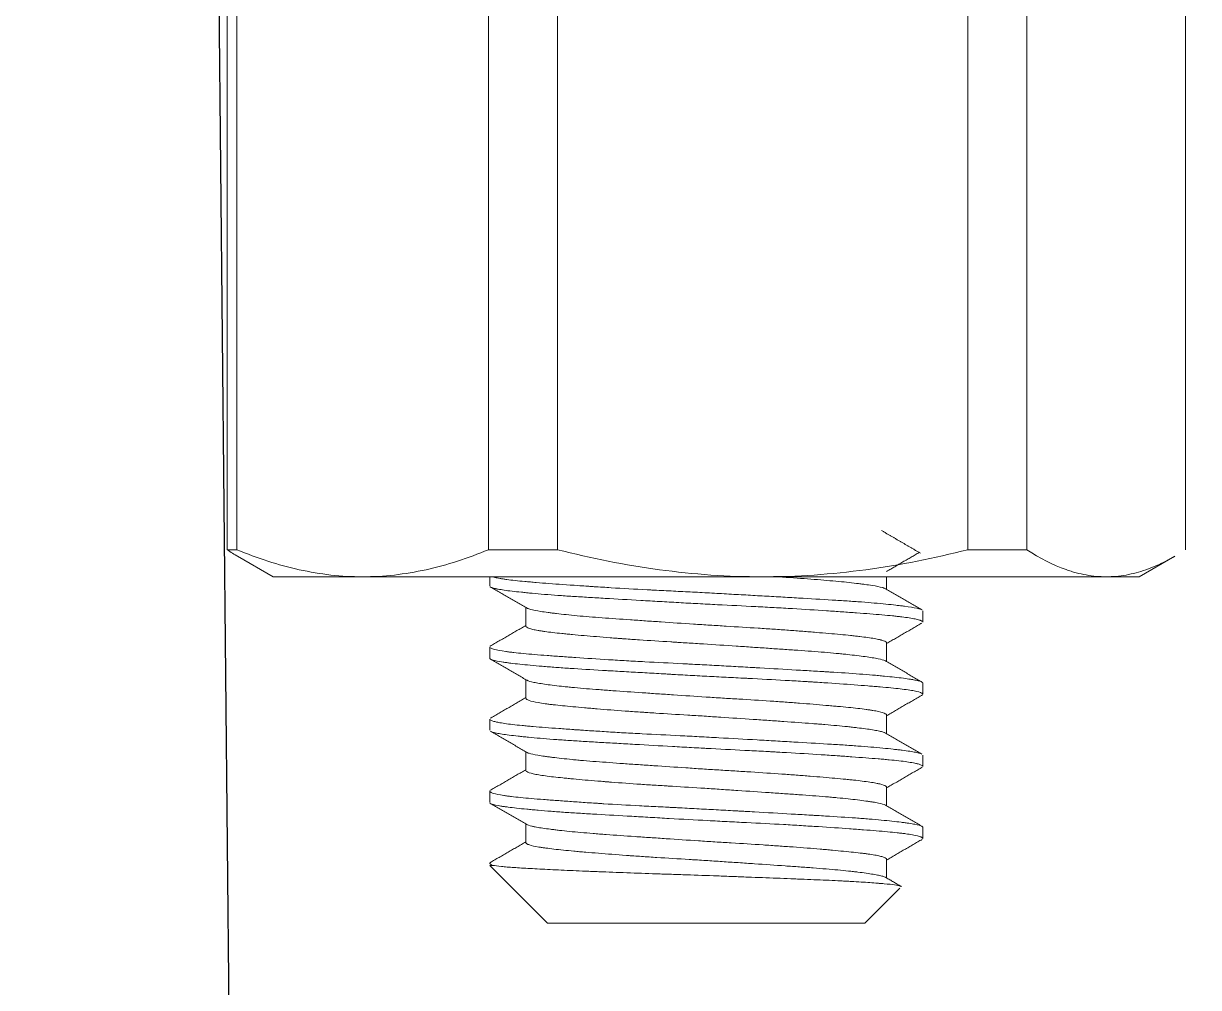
# Model space of a CAD drawing. Header units: millimetres. Extents: x 240 to 1080, y -29 to 565.
# Drawn here: x 618.15 to 634.44, y 147.84 to 161.21 of the extents above; entities that cross this region are included whole.
import ezdxf

# ---------------------------------------------------------------- set-up
doc = ezdxf.new("R2010")
doc.units = ezdxf.units.MM
doc.header["$LTSCALE"] = 0.75
doc.layers.add('DIM', color=3, linetype='Continuous')
doc.styles.get("Standard").update_dxf_attribs({"font": 'arial.ttf'})
doc.dimstyles.new('사본 ISO-25', dxfattribs={"dimtxt": 7, "dimasz": 7, "dimexe": 2.1, "dimexo": 2.1, "dimgap": 2, "dimtad": 1, "dimtih": 1, "dimtoh": 1, "dimdec": 1, "dimdsep": 46, "dimtxsty": 'Standard', "dimcen": 0, "dimclrd": 3, "dimclre": 3, "dimclrt": 4, "dimazin": 2, "dimtp": 0.1, "dimtm": 0.1, "dimtfac": 0.714286, "dimtdec": 1, "dimtmove": 0, "dimatfit": 3, "dimfxl": 1, "dimarcsym": 0})

msp = doc.modelspace()

# ---------------------------------------------------------------- linework, layer by layer
at = {"color": 7, "linetype": 'Continuous', "lineweight": 18}
for p, q in [((620.974, 153.912), (620.974, 173.161)), ((621.108, 153.912), (621.108, 173.161)), ((624.598, 153.912), (624.598, 173.161)), ((625.552, 153.912), (625.552, 173.161)), ((631.239, 153.912), (631.239, 173.161)), ((632.059, 153.912), (632.059, 173.161)), ((634.256, 153.912), (634.256, 173.161)), ((620.974, 153.912), (621.108, 153.912)), ((624.598, 153.912), (625.552, 153.912)), ((631.239, 153.912), (632.059, 153.912)), ((621.615, 153.537), (621.119, 153.823)), ((634.11, 153.823), (633.615, 153.537)), ((622.853, 153.537), (621.615, 153.537)), ((628.396, 153.537), (622.853, 153.537)), ((624.615, 153.409), (624.615, 153.537)), ((633.157, 153.537), (628.396, 153.537)), ((630.115, 153.537), (630.115, 153.362)), ((633.157, 153.537), (633.615, 153.537)), ((625.115, 152.853), (625.115, 153.111)), ((630.615, 153.064), (630.615, 152.909)), ((630.115, 152.62), (630.115, 152.362)), ((624.615, 152.409), (624.615, 152.564)), ((625.115, 151.853), (625.115, 152.111)), ((630.615, 152.065), (630.615, 151.909)), ((630.115, 151.62), (630.115, 151.362)), ((624.615, 151.409), (624.615, 151.564)), ((625.115, 150.854), (625.115, 151.112)), ((630.615, 151.064), (630.615, 150.909)), ((630.115, 150.62), (630.115, 150.362)), ((624.615, 150.408), (624.615, 150.564)), ((625.115, 149.853), (625.115, 150.111)), ((630.615, 150.065), (630.615, 149.909)), ((625.415, 148.737), (624.615, 149.537)), ((624.615, 149.537), (624.659, 149.537)), ((630.115, 149.621), (630.115, 149.362)), ((630.297, 149.219), (629.815, 148.737)), ((627.615, 148.737), (625.415, 148.737)), ((629.815, 148.737), (627.615, 148.737))]:
    msp.add_line(p, q, dxfattribs=at)
for points, degree in [([(630.044, 154.178), (630.314, 154.021), (630.585, 153.863)], 2), ([(621.127, 153.818), (621.076, 153.848), (621.025, 153.879), (620.974, 153.912)], 3), ([(630.567, 153.874), (630.341, 153.743), (630.115, 153.611)], 2), ([(625.134, 153.1), (624.877, 153.25), (624.619, 153.399)], 2), ([(630.092, 153.375), (630.349, 153.226), (630.606, 153.077)], 2), ([(624.621, 152.575), (624.868, 152.719), (625.115, 152.862)], 2), ([(630.605, 152.896), (630.36, 152.754), (630.115, 152.612)], 2), ([(625.132, 152.101), (624.875, 152.251), (624.618, 152.4)], 2), ([(630.098, 152.371), (630.356, 152.222), (630.613, 152.073)], 2), ([(624.62, 151.575), (624.867, 151.718), (625.115, 151.862)], 2), ([(630.612, 151.9), (630.363, 151.756), (630.115, 151.611)], 2), ([(625.139, 151.098), (624.881, 151.247), (624.624, 151.396)], 2), ([(630.091, 151.376), (630.348, 151.226), (630.605, 151.077)], 2), ([(624.618, 150.574), (624.866, 150.718), (625.115, 150.862)], 2), ([(630.609, 150.898), (630.362, 150.755), (630.115, 150.611)], 2), ([(625.131, 150.102), (624.874, 150.251), (624.616, 150.4)], 2), ([(630.098, 150.372), (630.355, 150.222), (630.613, 150.073)], 2), ([(624.623, 149.577), (624.869, 149.719), (625.115, 149.862)], 2), ([(630.608, 149.897), (630.361, 149.755), (630.115, 149.611)], 2), ([(630.093, 149.375), (630.301, 149.254)], 1)]:
    msp.add_open_spline(points, degree=degree, dxfattribs=at)
for points, knots in [([(621.108, 153.912), (621.396, 153.794), (621.685, 153.7), (622.121, 153.603), (622.267, 153.578), (622.559, 153.545), (622.706, 153.537), (622.853, 153.537)], [0, 0, 0, 0, 0.5, 0.5, 0.75, 0.75, 1, 1, 1, 1]), ([(622.853, 153.537), (622.999, 153.537), (623.146, 153.545), (623.44, 153.578), (623.587, 153.603), (624.024, 153.7), (624.312, 153.795), (624.598, 153.912)], [0, 0, 0, 0, 0.25, 0.25, 0.5, 0.5, 1, 1, 1, 1]), ([(625.552, 153.912), (626.021, 153.794), (626.492, 153.7), (627.202, 153.603), (627.44, 153.578), (627.916, 153.545), (628.156, 153.537), (628.396, 153.537)], [0, 0, 0, 0, 0.5, 0.5, 0.75, 0.75, 1, 1, 1, 1]), ([(628.396, 153.537), (628.634, 153.537), (628.873, 153.545), (629.352, 153.578), (629.591, 153.603), (630.303, 153.7), (630.773, 153.795), (631.239, 153.912)], [0, 0, 0, 0, 0.25, 0.25, 0.5, 0.5, 1, 1, 1, 1]), ([(633.157, 153.537), (633.065, 153.537), (632.973, 153.545), (632.834, 153.57), (632.788, 153.58), (632.718, 153.599), (632.695, 153.606), (632.649, 153.62), (632.441, 153.689), (632.237, 153.796), (632.059, 153.912)], [0, 0, 0, 0, 0.25, 0.25, 0.375, 0.375, 0.4375, 0.4375, 0.5, 1, 1, 1, 1]), ([(633.157, 153.537), (633.249, 153.537), (633.341, 153.545), (633.525, 153.578), (633.617, 153.603), (633.8, 153.667), (633.892, 153.707), (634.006, 153.765), (634.029, 153.777), (634.068, 153.799), (634.085, 153.808), (634.102, 153.818)], [0, 0, 0, 0, 0.291365, 0.291365, 0.582729, 0.582729, 0.874094, 0.874094, 0.946935, 0.946935, 1, 1, 1, 1]), ([(624.627, 153.394), (624.636, 153.389), (624.65, 153.384), (624.677, 153.377), (624.691, 153.374), (624.707, 153.37), (624.719, 153.368), (624.725, 153.367), (624.756, 153.361), (624.785, 153.356), (624.881, 153.342), (624.96, 153.333), (625.077, 153.321), (625.101, 153.318), (625.139, 153.314), (625.152, 153.313), (625.178, 153.311), (625.244, 153.304), (625.314, 153.298), (625.433, 153.288), (625.495, 153.284), (625.625, 153.274), (625.693, 153.27), (625.799, 153.263), (625.835, 153.261), (625.909, 153.256), (625.946, 153.254), (626.059, 153.247), (626.136, 153.242), (626.373, 153.229), (626.537, 153.219), (626.752, 153.207), (626.796, 153.204), (626.883, 153.199), (626.926, 153.197), (627.057, 153.189), (627.233, 153.179), (627.411, 153.169), (627.59, 153.16), (627.679, 153.155), (627.95, 153.141), (628.127, 153.132), (628.388, 153.119), (628.474, 153.114), (628.601, 153.107), (628.643, 153.105), (628.728, 153.1), (628.769, 153.098), (628.976, 153.086), (629.133, 153.076), (629.355, 153.061), (629.427, 153.056), (629.532, 153.049), (629.566, 153.046), (629.634, 153.041), (629.667, 153.039), (629.829, 153.027), (629.945, 153.018), (630.102, 153.004), (630.151, 153), (630.22, 152.993), (630.242, 152.991), (630.284, 152.986), (630.304, 152.984), (630.401, 152.972), (630.463, 152.962), (630.533, 152.948), (630.553, 152.943), (630.572, 152.936), (630.576, 152.935), (630.583, 152.932), (630.593, 152.929), (630.6, 152.925), (630.611, 152.918), (630.614, 152.913), (630.615, 152.909)], [0, 0, 0, 0, 0.032895, 0.032895, 0.04758, 0.054922, 0.054922, 0.062265, 0.062265, 0.091635, 0.091635, 0.150376, 0.150376, 0.165061, 0.165061, 0.172404, 0.172404, 0.179746, 0.209116, 0.209116, 0.238487, 0.238487, 0.267857, 0.267857, 0.282542, 0.282542, 0.297227, 0.297227, 0.326598, 0.326598, 0.385338, 0.385338, 0.400023, 0.400023, 0.414709, 0.414709, 0.444079, 0.473449, 0.473449, 0.50282, 0.50282, 0.56156, 0.56156, 0.590931, 0.590931, 0.605616, 0.605616, 0.620301, 0.620301, 0.679041, 0.679041, 0.708412, 0.708412, 0.723097, 0.723097, 0.737782, 0.737782, 0.796523, 0.796523, 0.825893, 0.825893, 0.840578, 0.840578, 0.855263, 0.855263, 0.914004, 0.914004, 0.943374, 0.943374, 0.950717, 0.950717, 0.958059, 0.972745, 0.972745, 1, 1, 1, 1]), ([(630.598, 153.081), (630.594, 153.083), (630.589, 153.085), (630.571, 153.092), (630.554, 153.096), (630.491, 153.11), (630.435, 153.119), (630.345, 153.131), (630.326, 153.133), (630.286, 153.138), (630.265, 153.14), (630.2, 153.148), (630.153, 153.153), (630.004, 153.168), (629.891, 153.178), (629.734, 153.19), (629.702, 153.192), (629.636, 153.197), (629.603, 153.199), (629.501, 153.206), (629.431, 153.21), (629.213, 153.224), (629.059, 153.233), (628.854, 153.245), (628.813, 153.247), (628.73, 153.252), (628.689, 153.254), (628.563, 153.262), (628.392, 153.271), (628.218, 153.281), (628.086, 153.289), (628.041, 153.291), (627.952, 153.296), (627.907, 153.299), (627.772, 153.306), (627.683, 153.311), (627.504, 153.321), (627.326, 153.33), (627.149, 153.339), (627.016, 153.346), (626.972, 153.348), (626.906, 153.351), (626.884, 153.352), (626.841, 153.355), (626.819, 153.356), (626.624, 153.366), (626.458, 153.375), (626.217, 153.39), (626.139, 153.395), (626.042, 153.401), (626.023, 153.402), (625.985, 153.405), (625.966, 153.406), (625.91, 153.41), (625.873, 153.412), (625.692, 153.425), (625.559, 153.434), (625.374, 153.448), (625.316, 153.453), (625.246, 153.459), (625.232, 153.46), (625.205, 153.462), (625.165, 153.466), (625.127, 153.469), (625.004, 153.48), (624.921, 153.49), (624.834, 153.501), (624.809, 153.505), (624.786, 153.509), (624.771, 153.511), (624.764, 153.512), (624.73, 153.519), (624.706, 153.523), (624.676, 153.531), (624.666, 153.534), (624.657, 153.537)], [0, 0, 0, 0, 0.01325, 0.01325, 0.0445, 0.0445, 0.107, 0.107, 0.122625, 0.122625, 0.13825, 0.13825, 0.1695, 0.1695, 0.232, 0.232, 0.247625, 0.247625, 0.26325, 0.26325, 0.2945, 0.2945, 0.357, 0.357, 0.372625, 0.372625, 0.38825, 0.38825, 0.4195, 0.45075, 0.45075, 0.466375, 0.466375, 0.482, 0.482, 0.51325, 0.51325, 0.5445, 0.57575, 0.57575, 0.591375, 0.591375, 0.599187, 0.599187, 0.607, 0.607, 0.6695, 0.6695, 0.70075, 0.70075, 0.708562, 0.708562, 0.716375, 0.716375, 0.732, 0.732, 0.7945, 0.7945, 0.82575, 0.82575, 0.833562, 0.833562, 0.841375, 0.857, 0.857, 0.9195, 0.9195, 0.935125, 0.942938, 0.942938, 0.95075, 0.95075, 0.982, 0.982, 1, 1, 1, 1]), ([(630.095, 153.373), (630.094, 153.373), (630.094, 153.374), (630.088, 153.376), (630.082, 153.379), (630.072, 153.382), (630.069, 153.383), (630.061, 153.386), (630.057, 153.387), (630.019, 153.397), (629.972, 153.407), (629.883, 153.421), (629.85, 153.426), (629.795, 153.433), (629.776, 153.436), (629.737, 153.441), (629.717, 153.443), (629.611, 153.456), (629.516, 153.466), (629.358, 153.48), (629.303, 153.485), (629.187, 153.495), (629.127, 153.499), (628.941, 153.513), (628.811, 153.523), (628.639, 153.535), (628.604, 153.537), (628.562, 153.54), (628.555, 153.54), (628.549, 153.541)], [0, 0, 0, 0, 0.004806, 0.004806, 0.047732, 0.047732, 0.069195, 0.069195, 0.090658, 0.090658, 0.262362, 0.262362, 0.348213, 0.348213, 0.391139, 0.391139, 0.434065, 0.434065, 0.605769, 0.605769, 0.69162, 0.69162, 0.777472, 0.777472, 0.949176, 0.949176, 0.992102, 0.992102, 1, 1, 1, 1]), ([(625.129, 153.103), (625.132, 153.101), (625.135, 153.1), (625.144, 153.096), (625.15, 153.094), (625.164, 153.089), (625.172, 153.087), (625.215, 153.075), (625.263, 153.066), (625.353, 153.051), (625.386, 153.047), (625.441, 153.039), (625.46, 153.037), (625.5, 153.032), (625.52, 153.029), (625.626, 153.017), (625.721, 153.007), (625.88, 152.992), (625.935, 152.987), (626.051, 152.978), (626.111, 152.973), (626.296, 152.959), (626.427, 152.95), (626.598, 152.938), (626.633, 152.936), (626.703, 152.931), (626.739, 152.928), (626.847, 152.921), (626.919, 152.916), (627.138, 152.901), (627.287, 152.891), (627.476, 152.879), (627.514, 152.876), (627.59, 152.871), (627.628, 152.869), (627.742, 152.862), (627.817, 152.857), (628.042, 152.843), (628.19, 152.834), (628.372, 152.822), (628.408, 152.82), (628.48, 152.815), (628.515, 152.813), (628.621, 152.806), (628.758, 152.796), (628.888, 152.786), (628.984, 152.779), (629.031, 152.775), (629.078, 152.771), (629.109, 152.769), (629.124, 152.767), (629.199, 152.761), (629.257, 152.756), (629.368, 152.746), (629.421, 152.742), (629.522, 152.732), (629.57, 152.728), (629.638, 152.721), (629.66, 152.718), (629.692, 152.715), (629.703, 152.714), (629.723, 152.711), (629.734, 152.71), (629.823, 152.7), (629.89, 152.69), (629.972, 152.676), (630.002, 152.67), (630.028, 152.663), (630.037, 152.661), (630.042, 152.66), (630.055, 152.656), (630.063, 152.653), (630.099, 152.641), (630.113, 152.631), (630.115, 152.621), (630.115, 152.62), (630.115, 152.62)], [0, 0, 0, 0, 0.010297, 0.010297, 0.025264, 0.025264, 0.04023, 0.04023, 0.100096, 0.100096, 0.130029, 0.130029, 0.144995, 0.144995, 0.159962, 0.159962, 0.219828, 0.219828, 0.249761, 0.249761, 0.279694, 0.279694, 0.339559, 0.339559, 0.354526, 0.354526, 0.369492, 0.369492, 0.399425, 0.399425, 0.459291, 0.459291, 0.474258, 0.474258, 0.489224, 0.489224, 0.519157, 0.519157, 0.579023, 0.579023, 0.593989, 0.593989, 0.608956, 0.608956, 0.638889, 0.668822, 0.668822, 0.683788, 0.691271, 0.691271, 0.698755, 0.698755, 0.728688, 0.728688, 0.758621, 0.758621, 0.788553, 0.788553, 0.80352, 0.80352, 0.811003, 0.811003, 0.818486, 0.818486, 0.878352, 0.878352, 0.908285, 0.915768, 0.915768, 0.923252, 0.923252, 0.938218, 0.938218, 0.998084, 0.998084, 1, 1, 1, 1]), ([(630.104, 152.368), (630.101, 152.37), (630.098, 152.372), (630.075, 152.383), (630.042, 152.392), (629.984, 152.404), (629.972, 152.406), (629.945, 152.411), (629.931, 152.413), (629.886, 152.42), (629.853, 152.425), (629.746, 152.44), (629.663, 152.45), (629.544, 152.463), (629.52, 152.465), (629.469, 152.47), (629.443, 152.473), (629.364, 152.48), (629.309, 152.485), (629.138, 152.499), (629.015, 152.508), (628.85, 152.52), (628.817, 152.522), (628.749, 152.527), (628.715, 152.529), (628.612, 152.536), (628.472, 152.546), (628.328, 152.556), (628.218, 152.563), (628.181, 152.566), (628.107, 152.571), (628.069, 152.574), (627.88, 152.586), (627.729, 152.596), (627.502, 152.611), (627.427, 152.615), (627.313, 152.622), (627.276, 152.625), (627.219, 152.628), (627.2, 152.629), (627.162, 152.632), (627.143, 152.633), (626.975, 152.643), (626.83, 152.653), (626.619, 152.667), (626.533, 152.673), (626.448, 152.679), (626.414, 152.682), (626.398, 152.683), (626.348, 152.687), (626.315, 152.689), (626.154, 152.702), (626.034, 152.712), (625.867, 152.726), (625.813, 152.731), (625.749, 152.737), (625.736, 152.738), (625.711, 152.741), (625.674, 152.744), (625.639, 152.748), (625.525, 152.759), (625.446, 152.769), (625.361, 152.78), (625.345, 152.783), (625.314, 152.788), (625.299, 152.79), (625.257, 152.798), (625.233, 152.802), (625.17, 152.817), (625.142, 152.827), (625.123, 152.84), (625.12, 152.843), (625.116, 152.848), (625.115, 152.85), (625.115, 152.853), (625.115, 152.853), (625.115, 152.854)], [0, 0, 0, 0, 0.010994, 0.010994, 0.070745, 0.070745, 0.085683, 0.085683, 0.100621, 0.100621, 0.130497, 0.130497, 0.190248, 0.190248, 0.205186, 0.205186, 0.220124, 0.220124, 0.25, 0.25, 0.309751, 0.309751, 0.324689, 0.324689, 0.339627, 0.339627, 0.369502, 0.399378, 0.399378, 0.414316, 0.414316, 0.429254, 0.429254, 0.489005, 0.489005, 0.518881, 0.518881, 0.533819, 0.533819, 0.541288, 0.541288, 0.548757, 0.548757, 0.608508, 0.608508, 0.638384, 0.645853, 0.645853, 0.653322, 0.653322, 0.66826, 0.66826, 0.728011, 0.728011, 0.757887, 0.757887, 0.765356, 0.765356, 0.772825, 0.787763, 0.787763, 0.847514, 0.847514, 0.862452, 0.862452, 0.87739, 0.87739, 0.907265, 0.907265, 0.967017, 0.967017, 0.981955, 0.981955, 0.996893, 0.996893, 1, 1, 1, 1]), ([(630.604, 152.078), (630.591, 152.086), (630.564, 152.094), (630.514, 152.105), (630.496, 152.108), (630.476, 152.112), (630.462, 152.114), (630.454, 152.115), (630.417, 152.121), (630.384, 152.126), (630.273, 152.14), (630.185, 152.15), (630.058, 152.162), (630.031, 152.165), (629.991, 152.168), (629.977, 152.17), (629.949, 152.172), (629.877, 152.178), (629.802, 152.184), (629.613, 152.199), (629.476, 152.208), (629.31, 152.218), (629.291, 152.219), (629.254, 152.221), (629.235, 152.223), (629.178, 152.226), (629.139, 152.228), (629.022, 152.235), (628.942, 152.24), (628.699, 152.254), (628.531, 152.263), (628.334, 152.275), (628.312, 152.276), (628.268, 152.279), (628.202, 152.282), (628.136, 152.286), (628.003, 152.294), (627.914, 152.299), (627.737, 152.308), (627.647, 152.313), (627.513, 152.32), (627.446, 152.324), (627.379, 152.327), (627.334, 152.329), (627.311, 152.331), (627.109, 152.341), (626.934, 152.35), (626.677, 152.363), (626.593, 152.368), (626.468, 152.375), (626.426, 152.377), (626.344, 152.382), (626.303, 152.385), (626.102, 152.397), (625.951, 152.407), (625.737, 152.422), (625.668, 152.427), (625.568, 152.434), (625.535, 152.436), (625.471, 152.441), (625.44, 152.443), (625.288, 152.455), (625.179, 152.464), (625.035, 152.478), (624.991, 152.482), (624.929, 152.489), (624.909, 152.492), (624.871, 152.496), (624.853, 152.499), (624.769, 152.511), (624.716, 152.52), (624.661, 152.535), (624.646, 152.54), (624.625, 152.551), (624.619, 152.555), (624.615, 152.562), (624.615, 152.564), (624.615, 152.565)], [0, 0, 0, 0, 0.05337, 0.05337, 0.068, 0.075315, 0.075315, 0.082631, 0.082631, 0.111891, 0.111891, 0.170411, 0.170411, 0.185042, 0.185042, 0.192357, 0.192357, 0.199672, 0.228932, 0.228932, 0.287453, 0.287453, 0.294768, 0.294768, 0.302083, 0.302083, 0.316713, 0.316713, 0.345973, 0.345973, 0.404494, 0.404494, 0.411809, 0.411809, 0.419124, 0.433754, 0.433754, 0.463014, 0.463014, 0.492275, 0.492275, 0.506905, 0.51422, 0.51422, 0.521535, 0.521535, 0.580055, 0.580055, 0.609316, 0.609316, 0.623946, 0.623946, 0.638576, 0.638576, 0.697097, 0.697097, 0.726357, 0.726357, 0.740987, 0.740987, 0.755617, 0.755617, 0.814138, 0.814138, 0.843398, 0.843398, 0.858028, 0.858028, 0.872658, 0.872658, 0.931179, 0.931179, 0.960439, 0.960439, 0.9897, 0.9897, 1, 1, 1, 1]), ([(624.615, 152.409), (624.615, 152.407), (624.615, 152.404), (624.619, 152.4), (624.622, 152.397), (624.633, 152.39), (624.645, 152.386), (624.692, 152.372), (624.738, 152.364), (624.816, 152.352), (624.833, 152.35), (624.859, 152.346), (624.868, 152.345), (624.886, 152.342), (624.934, 152.336), (624.986, 152.33), (625.122, 152.316), (625.226, 152.306), (625.358, 152.295), (625.373, 152.293), (625.403, 152.291), (625.419, 152.29), (625.465, 152.286), (625.497, 152.284), (625.594, 152.276), (625.661, 152.272), (625.869, 152.258), (626.017, 152.249), (626.195, 152.239), (626.215, 152.238), (626.255, 152.235), (626.316, 152.232), (626.377, 152.228), (626.5, 152.221), (626.666, 152.212), (626.838, 152.202), (626.968, 152.194), (627.034, 152.191), (627.101, 152.187), (627.145, 152.184), (627.168, 152.183), (627.279, 152.177), (627.369, 152.172), (627.547, 152.162), (627.636, 152.157), (627.814, 152.148), (627.903, 152.143), (628.037, 152.137), (628.081, 152.134), (628.148, 152.131), (628.17, 152.13), (628.214, 152.128), (628.236, 152.126), (628.434, 152.116), (628.604, 152.107), (628.851, 152.093), (628.932, 152.088), (629.032, 152.082), (629.052, 152.081), (629.091, 152.078), (629.111, 152.077), (629.169, 152.074), (629.207, 152.071), (629.396, 152.059), (629.536, 152.049), (629.732, 152.034), (629.794, 152.029), (629.884, 152.022), (629.913, 152.02), (629.97, 152.016), (629.998, 152.013), (630.131, 152.002), (630.224, 151.993), (630.343, 151.979), (630.379, 151.974), (630.445, 151.965), (630.473, 151.96), (630.547, 151.945), (630.581, 151.935), (630.604, 151.923), (630.607, 151.92), (630.613, 151.915), (630.614, 151.913), (630.615, 151.91), (630.615, 151.91), (630.615, 151.909)], [0, 0, 0, 0, 0.014256, 0.014256, 0.028513, 0.028513, 0.057026, 0.057026, 0.114051, 0.114051, 0.128307, 0.128307, 0.135436, 0.135436, 0.142564, 0.171077, 0.171077, 0.228102, 0.228102, 0.23523, 0.23523, 0.242359, 0.242359, 0.256615, 0.256615, 0.285128, 0.285128, 0.342153, 0.342153, 0.349281, 0.349281, 0.35641, 0.370666, 0.370666, 0.399179, 0.427691, 0.427691, 0.441948, 0.449076, 0.449076, 0.456204, 0.456204, 0.484717, 0.484717, 0.51323, 0.51323, 0.541743, 0.541743, 0.555999, 0.555999, 0.563127, 0.563127, 0.570255, 0.570255, 0.627281, 0.627281, 0.655794, 0.655794, 0.662922, 0.662922, 0.67005, 0.67005, 0.684306, 0.684306, 0.741332, 0.741332, 0.769845, 0.769845, 0.784101, 0.784101, 0.798357, 0.798357, 0.855383, 0.855383, 0.883896, 0.883896, 0.912408, 0.912408, 0.969434, 0.969434, 0.98369, 0.98369, 0.997947, 0.997947, 1, 1, 1, 1]), ([(625.125, 152.105), (625.127, 152.104), (625.13, 152.103), (625.15, 152.092), (625.181, 152.083), (625.237, 152.071), (625.249, 152.069), (625.275, 152.064), (625.289, 152.062), (625.332, 152.055), (625.364, 152.05), (625.468, 152.035), (625.55, 152.025), (625.667, 152.013), (625.691, 152.01), (625.741, 152.005), (625.766, 152.003), (625.843, 151.995), (625.897, 151.991), (626.01, 151.981), (626.068, 151.977), (626.16, 151.97), (626.191, 151.967), (626.254, 151.963), (626.286, 151.96), (626.449, 151.949), (626.584, 151.939), (626.796, 151.925), (626.867, 151.92), (626.977, 151.912), (627.014, 151.91), (627.088, 151.905), (627.125, 151.902), (627.312, 151.89), (627.462, 151.88), (627.688, 151.865), (627.763, 151.86), (627.877, 151.853), (627.915, 151.851), (627.991, 151.846), (628.028, 151.844), (628.214, 151.833), (628.359, 151.823), (628.536, 151.812), (628.571, 151.809), (628.64, 151.804), (628.675, 151.802), (628.778, 151.794), (628.845, 151.79), (629.038, 151.775), (629.159, 151.765), (629.301, 151.752), (629.329, 151.75), (629.384, 151.745), (629.41, 151.743), (629.488, 151.735), (629.538, 151.731), (629.677, 151.717), (629.759, 151.708), (629.838, 151.697), (629.847, 151.696), (629.864, 151.693), (629.872, 151.692), (629.896, 151.689), (629.911, 151.686), (629.955, 151.679), (629.98, 151.674), (630.047, 151.659), (630.079, 151.649), (630.099, 151.638), (630.101, 151.637), (630.105, 151.634), (630.11, 151.63), (630.113, 151.627), (630.114, 151.623), (630.115, 151.622), (630.115, 151.621)], [0, 0, 0, 0, 0.008588, 0.008588, 0.068225, 0.068225, 0.083135, 0.083135, 0.098044, 0.098044, 0.127863, 0.127863, 0.1875, 0.1875, 0.202409, 0.202409, 0.217319, 0.217319, 0.247137, 0.247137, 0.276956, 0.276956, 0.291865, 0.291865, 0.306775, 0.306775, 0.366412, 0.366412, 0.396231, 0.396231, 0.41114, 0.41114, 0.42605, 0.42605, 0.485687, 0.485687, 0.515506, 0.515506, 0.530415, 0.530415, 0.545324, 0.545324, 0.604962, 0.604962, 0.619871, 0.619871, 0.63478, 0.63478, 0.664599, 0.664599, 0.724236, 0.724236, 0.739146, 0.739146, 0.754055, 0.754055, 0.783874, 0.783874, 0.843511, 0.843511, 0.850966, 0.850966, 0.85842, 0.85842, 0.87333, 0.87333, 0.903149, 0.903149, 0.962786, 0.962786, 0.970241, 0.970241, 0.977695, 0.992605, 0.992605, 1, 1, 1, 1]), ([(630.095, 151.373), (630.086, 151.378), (630.073, 151.382), (630.049, 151.389), (630.04, 151.391), (630.021, 151.396), (630.01, 151.398), (629.975, 151.405), (629.949, 151.41), (629.862, 151.425), (629.791, 151.434), (629.686, 151.447), (629.664, 151.449), (629.62, 151.455), (629.597, 151.457), (629.526, 151.465), (629.476, 151.469), (629.372, 151.479), (629.317, 151.484), (629.232, 151.491), (629.202, 151.493), (629.143, 151.498), (629.112, 151.5), (628.957, 151.512), (628.827, 151.521), (628.622, 151.536), (628.552, 151.541), (628.445, 151.548), (628.409, 151.55), (628.336, 151.555), (628.3, 151.558), (628.116, 151.57), (627.967, 151.58), (627.74, 151.595), (627.664, 151.6), (627.55, 151.608), (627.511, 151.61), (627.435, 151.615), (627.397, 151.617), (627.208, 151.629), (627.06, 151.638), (626.878, 151.65), (626.824, 151.653), (626.77, 151.657), (626.734, 151.659), (626.716, 151.66), (626.627, 151.666), (626.557, 151.671), (626.355, 151.686), (626.226, 151.696), (626.075, 151.708), (626.045, 151.711), (626.001, 151.715), (625.986, 151.716), (625.957, 151.718), (625.943, 151.72), (625.873, 151.726), (625.819, 151.731), (625.666, 151.745), (625.575, 151.754), (625.474, 151.766), (625.454, 151.768), (625.417, 151.773), (625.399, 151.775), (625.347, 151.782), (625.316, 151.787), (625.233, 151.802), (625.191, 151.812), (625.147, 151.827), (625.135, 151.832), (625.12, 151.842), (625.116, 151.847), (625.115, 151.853), (625.115, 151.853), (625.115, 151.854)], [0, 0, 0, 0, 0.02944, 0.02944, 0.044523, 0.044523, 0.059605, 0.059605, 0.089769, 0.089769, 0.150097, 0.150097, 0.165179, 0.165179, 0.180261, 0.180261, 0.210425, 0.210425, 0.240589, 0.240589, 0.255671, 0.255671, 0.270753, 0.270753, 0.331082, 0.331082, 0.361246, 0.361246, 0.376328, 0.376328, 0.39141, 0.39141, 0.451738, 0.451738, 0.481902, 0.481902, 0.496984, 0.496984, 0.512066, 0.512066, 0.572395, 0.572395, 0.587477, 0.595018, 0.595018, 0.602559, 0.602559, 0.632723, 0.632723, 0.693051, 0.693051, 0.708133, 0.708133, 0.715674, 0.715674, 0.723215, 0.723215, 0.753379, 0.753379, 0.813708, 0.813708, 0.82879, 0.82879, 0.843872, 0.843872, 0.874036, 0.874036, 0.934364, 0.934364, 0.964528, 0.964528, 0.994692, 0.994692, 1, 1, 1, 1]), ([(630.596, 151.082), (630.59, 151.085), (630.582, 151.088), (630.564, 151.093), (630.556, 151.095), (630.537, 151.1), (630.526, 151.102), (630.469, 151.114), (630.408, 151.123), (630.313, 151.135), (630.293, 151.137), (630.252, 151.142), (630.23, 151.144), (630.162, 151.152), (630.113, 151.157), (629.958, 151.172), (629.842, 151.182), (629.682, 151.193), (629.649, 151.196), (629.582, 151.2), (629.547, 151.203), (629.443, 151.21), (629.371, 151.214), (629.149, 151.228), (628.993, 151.237), (628.788, 151.249), (628.746, 151.251), (628.662, 151.256), (628.619, 151.258), (628.492, 151.266), (628.406, 151.271), (628.146, 151.286), (627.969, 151.296), (627.744, 151.308), (627.699, 151.31), (627.609, 151.315), (627.564, 151.318), (627.429, 151.325), (627.34, 151.329), (627.075, 151.343), (626.9, 151.352), (626.684, 151.363), (626.641, 151.365), (626.557, 151.37), (626.515, 151.372), (626.391, 151.379), (626.229, 151.389), (626.074, 151.399), (625.961, 151.406), (625.905, 151.41), (625.85, 151.414), (625.814, 151.416), (625.796, 151.417), (625.707, 151.424), (625.639, 151.429), (625.508, 151.438), (625.445, 151.443), (625.326, 151.452), (625.269, 151.457), (625.188, 151.464), (625.162, 151.466), (625.124, 151.469), (625.111, 151.471), (625.087, 151.473), (625.075, 151.474), (624.968, 151.484), (624.888, 151.493), (624.79, 151.508), (624.761, 151.513), (624.73, 151.519), (624.724, 151.52), (624.712, 151.523), (624.706, 151.524), (624.69, 151.528), (624.68, 151.53), (624.637, 151.543), (624.618, 151.553), (624.615, 151.563), (624.615, 151.564), (624.615, 151.565)], [0, 0, 0, 0, 0.01914, 0.01914, 0.033908, 0.033908, 0.048677, 0.048677, 0.107751, 0.107751, 0.122519, 0.122519, 0.137287, 0.137287, 0.166824, 0.166824, 0.225898, 0.225898, 0.240666, 0.240666, 0.255435, 0.255435, 0.284972, 0.284972, 0.344045, 0.344045, 0.358814, 0.358814, 0.373582, 0.373582, 0.403119, 0.403119, 0.462193, 0.462193, 0.476961, 0.476961, 0.491729, 0.491729, 0.521266, 0.521266, 0.58034, 0.58034, 0.595108, 0.595108, 0.609877, 0.609877, 0.639414, 0.66895, 0.66895, 0.683719, 0.691103, 0.691103, 0.698487, 0.698487, 0.728024, 0.728024, 0.757561, 0.757561, 0.787098, 0.787098, 0.801866, 0.801866, 0.80925, 0.80925, 0.816635, 0.816635, 0.875708, 0.875708, 0.905245, 0.905245, 0.912629, 0.912629, 0.920014, 0.920014, 0.934782, 0.934782, 0.993856, 0.993856, 1, 1, 1, 1]), ([(624.631, 151.392), (624.636, 151.39), (624.644, 151.387), (624.66, 151.382), (624.668, 151.379), (624.687, 151.375), (624.697, 151.372), (624.73, 151.366), (624.756, 151.361), (624.845, 151.347), (624.919, 151.338), (625.031, 151.325), (625.054, 151.323), (625.102, 151.318), (625.127, 151.315), (625.204, 151.308), (625.312, 151.298), (625.433, 151.288), (625.56, 151.279), (625.626, 151.274), (625.73, 151.267), (625.765, 151.265), (625.837, 151.26), (625.873, 151.258), (625.984, 151.251), (626.135, 151.242), (626.294, 151.233), (626.416, 151.226), (626.458, 151.224), (626.541, 151.219), (626.584, 151.216), (626.796, 151.204), (626.969, 151.194), (627.234, 151.179), (627.322, 151.174), (627.457, 151.167), (627.502, 151.164), (627.569, 151.161), (627.592, 151.16), (627.637, 151.157), (627.66, 151.156), (627.862, 151.145), (628.039, 151.137), (628.301, 151.123), (628.388, 151.119), (628.496, 151.113), (628.517, 151.112), (628.56, 151.109), (628.582, 151.108), (628.646, 151.105), (628.688, 151.102), (628.896, 151.091), (629.055, 151.081), (629.282, 151.066), (629.356, 151.061), (629.446, 151.055), (629.464, 151.054), (629.499, 151.051), (629.551, 151.047), (629.602, 151.044), (629.701, 151.036), (629.764, 151.032), (629.885, 151.022), (629.942, 151.018), (630.024, 151.011), (630.064, 151.008), (630.102, 151.004), (630.127, 151.002), (630.139, 151.001), (630.199, 150.995), (630.244, 150.991), (630.366, 150.977), (630.433, 150.967), (630.498, 150.955), (630.51, 150.952), (630.527, 150.949), (630.532, 150.947), (630.542, 150.945), (630.567, 150.939), (630.599, 150.927), (630.611, 150.917), (630.614, 150.911), (630.615, 150.91), (630.615, 150.909)], [0, 0, 0, 0, 0.018867, 0.018867, 0.033608, 0.033608, 0.048349, 0.048349, 0.07783, 0.07783, 0.136792, 0.136792, 0.151532, 0.151532, 0.166273, 0.166273, 0.195754, 0.225235, 0.225235, 0.254716, 0.254716, 0.269457, 0.269457, 0.284197, 0.284197, 0.313678, 0.34316, 0.34316, 0.3579, 0.3579, 0.372641, 0.372641, 0.431603, 0.431603, 0.461084, 0.461084, 0.475825, 0.475825, 0.483195, 0.483195, 0.490565, 0.490565, 0.549527, 0.549527, 0.579008, 0.579008, 0.586379, 0.586379, 0.593749, 0.593749, 0.608489, 0.608489, 0.667452, 0.667452, 0.696933, 0.696933, 0.704303, 0.704303, 0.711673, 0.726414, 0.726414, 0.755895, 0.755895, 0.785376, 0.785376, 0.800117, 0.807487, 0.807487, 0.814857, 0.814857, 0.844338, 0.844338, 0.9033, 0.9033, 0.918041, 0.918041, 0.925411, 0.925411, 0.932782, 0.962263, 0.991744, 0.991744, 1, 1, 1, 1]), ([(625.134, 151.101), (625.136, 151.1), (625.138, 151.099), (625.146, 151.095), (625.152, 151.093), (625.187, 151.081), (625.229, 151.072), (625.31, 151.058), (625.341, 151.053), (625.383, 151.047), (625.392, 151.046), (625.41, 151.043), (625.437, 151.04), (625.465, 151.036), (625.564, 151.024), (625.654, 151.014), (625.781, 151.001), (625.807, 150.999), (625.86, 150.994), (625.887, 150.991), (625.971, 150.984), (626.029, 150.98), (626.208, 150.966), (626.335, 150.957), (626.504, 150.945), (626.538, 150.942), (626.607, 150.938), (626.642, 150.935), (626.748, 150.928), (626.819, 150.923), (627.035, 150.908), (627.183, 150.898), (627.372, 150.886), (627.41, 150.883), (627.486, 150.878), (627.524, 150.876), (627.637, 150.868), (627.713, 150.864), (627.863, 150.854), (627.938, 150.85), (628.087, 150.84), (628.161, 150.836), (628.383, 150.822), (628.525, 150.812), (628.73, 150.798), (628.797, 150.793), (628.896, 150.786), (628.928, 150.783), (628.992, 150.778), (629.024, 150.776), (629.179, 150.763), (629.294, 150.753), (629.452, 150.739), (629.503, 150.734), (629.575, 150.727), (629.598, 150.725), (629.644, 150.72), (629.666, 150.718), (629.772, 150.706), (629.844, 150.697), (629.935, 150.682), (629.962, 150.678), (629.992, 150.671), (629.998, 150.67), (630.01, 150.668), (630.026, 150.664), (630.04, 150.66), (630.083, 150.648), (630.104, 150.638), (630.114, 150.625), (630.115, 150.623), (630.115, 150.62)], [0, 0, 0, 0, 0.006623, 0.006623, 0.021676, 0.021676, 0.081888, 0.081888, 0.111994, 0.111994, 0.119521, 0.119521, 0.127047, 0.1421, 0.1421, 0.202312, 0.202312, 0.217365, 0.217365, 0.232418, 0.232418, 0.262524, 0.262524, 0.322736, 0.322736, 0.337789, 0.337789, 0.352842, 0.352842, 0.382948, 0.382948, 0.44316, 0.44316, 0.458213, 0.458213, 0.473266, 0.473266, 0.503372, 0.503372, 0.533478, 0.533478, 0.563584, 0.563584, 0.623796, 0.623796, 0.653902, 0.653902, 0.668955, 0.668955, 0.684008, 0.684008, 0.74422, 0.74422, 0.774326, 0.774326, 0.789379, 0.789379, 0.804432, 0.804432, 0.864644, 0.864644, 0.89475, 0.89475, 0.902276, 0.902276, 0.909803, 0.924856, 0.924856, 0.985068, 0.985068, 1, 1, 1, 1]), ([(630.102, 150.369), (630.101, 150.37), (630.099, 150.371), (630.079, 150.382), (630.047, 150.391), (629.979, 150.405), (629.953, 150.409), (629.91, 150.417), (629.894, 150.419), (629.862, 150.424), (629.845, 150.426), (629.756, 150.439), (629.674, 150.449), (629.533, 150.464), (629.484, 150.469), (629.405, 150.476), (629.378, 150.479), (629.323, 150.483), (629.295, 150.486), (629.152, 150.498), (629.03, 150.507), (628.835, 150.521), (628.768, 150.526), (628.63, 150.535), (628.56, 150.54), (628.347, 150.555), (628.201, 150.565), (628.014, 150.577), (627.977, 150.58), (627.901, 150.585), (627.863, 150.587), (627.749, 150.595), (627.673, 150.6), (627.446, 150.614), (627.295, 150.623), (627.127, 150.634), (627.108, 150.635), (627.07, 150.637), (627.052, 150.639), (626.996, 150.642), (626.959, 150.644), (626.849, 150.651), (626.778, 150.656), (626.566, 150.67), (626.431, 150.68), (626.284, 150.691), (626.268, 150.693), (626.236, 150.695), (626.188, 150.699), (626.142, 150.703), (626.051, 150.71), (625.993, 150.715), (625.881, 150.725), (625.827, 150.73), (625.75, 150.737), (625.725, 150.739), (625.676, 150.744), (625.652, 150.747), (625.536, 150.758), (625.455, 150.767), (625.352, 150.782), (625.321, 150.786), (625.279, 150.794), (625.265, 150.796), (625.24, 150.801), (625.229, 150.804), (625.174, 150.816), (625.145, 150.826), (625.121, 150.841), (625.116, 150.846), (625.115, 150.852), (625.115, 150.853), (625.115, 150.854)], [0, 0, 0, 0, 0.006704, 0.006704, 0.06657, 0.06657, 0.096503, 0.096503, 0.11147, 0.11147, 0.126436, 0.126436, 0.186302, 0.186302, 0.216235, 0.216235, 0.231202, 0.231202, 0.246168, 0.246168, 0.306034, 0.306034, 0.335967, 0.335967, 0.3659, 0.3659, 0.425766, 0.425766, 0.440732, 0.440732, 0.455699, 0.455699, 0.485632, 0.485632, 0.545497, 0.545497, 0.552981, 0.552981, 0.560464, 0.560464, 0.57543, 0.57543, 0.605363, 0.605363, 0.665229, 0.665229, 0.672712, 0.672712, 0.680196, 0.695162, 0.695162, 0.725095, 0.725095, 0.755028, 0.755028, 0.769994, 0.769994, 0.784961, 0.784961, 0.844827, 0.844827, 0.87476, 0.87476, 0.889726, 0.889726, 0.904693, 0.904693, 0.964559, 0.964559, 0.994491, 0.994491, 1, 1, 1, 1]), ([(630.615, 150.065), (630.615, 150.065), (630.615, 150.065), (630.615, 150.068), (630.614, 150.07), (630.609, 150.075), (630.606, 150.077), (630.586, 150.088), (630.553, 150.097), (630.482, 150.111), (630.454, 150.115), (630.414, 150.121), (630.406, 150.122), (630.389, 150.125), (630.38, 150.126), (630.354, 150.13), (630.335, 150.132), (630.237, 150.144), (630.146, 150.154), (629.988, 150.169), (629.932, 150.174), (629.858, 150.18), (629.843, 150.181), (629.812, 150.184), (629.766, 150.187), (629.718, 150.191), (629.556, 150.203), (629.417, 150.211), (629.23, 150.223), (629.173, 150.226), (629.115, 150.23), (629.075, 150.232), (629.056, 150.233), (628.956, 150.239), (628.875, 150.244), (628.629, 150.258), (628.459, 150.268), (628.241, 150.28), (628.197, 150.283), (628.13, 150.286), (628.108, 150.288), (628.063, 150.29), (627.952, 150.296), (627.84, 150.303), (627.662, 150.312), (627.573, 150.317), (627.394, 150.326), (627.305, 150.331), (627.194, 150.337), (627.172, 150.338), (627.127, 150.34), (627.105, 150.341), (627.038, 150.345), (626.994, 150.347), (626.863, 150.354), (626.776, 150.358), (626.522, 150.372), (626.357, 150.381), (626.178, 150.392), (626.159, 150.394), (626.119, 150.396), (626.061, 150.4), (626.004, 150.403), (625.891, 150.411), (625.747, 150.421), (625.612, 150.431), (625.515, 150.438), (625.483, 150.44), (625.421, 150.445), (625.39, 150.447), (625.241, 150.459), (625.136, 150.468), (624.998, 150.481), (624.955, 150.486), (624.897, 150.493), (624.878, 150.495), (624.842, 150.5), (624.825, 150.503), (624.745, 150.515), (624.698, 150.525), (624.649, 150.54), (624.636, 150.545), (624.624, 150.552), (624.621, 150.555), (624.616, 150.559), (624.615, 150.562), (624.615, 150.565), (624.615, 150.565), (624.615, 150.565)], [0, 0, 0, 0, 0.000228, 0.000228, 0.014485, 0.014485, 0.028741, 0.028741, 0.085767, 0.085767, 0.11428, 0.11428, 0.121408, 0.121408, 0.128536, 0.128536, 0.142792, 0.142792, 0.199818, 0.199818, 0.228331, 0.228331, 0.235459, 0.235459, 0.242587, 0.256844, 0.256844, 0.313869, 0.313869, 0.328126, 0.335254, 0.335254, 0.342382, 0.342382, 0.370895, 0.370895, 0.42792, 0.42792, 0.442177, 0.442177, 0.449305, 0.449305, 0.456433, 0.484946, 0.484946, 0.513459, 0.513459, 0.541972, 0.541972, 0.5491, 0.5491, 0.556228, 0.556228, 0.570484, 0.570484, 0.598997, 0.598997, 0.656023, 0.656023, 0.663151, 0.663151, 0.670279, 0.684536, 0.684536, 0.713048, 0.741561, 0.741561, 0.755818, 0.755818, 0.770074, 0.770074, 0.8271, 0.8271, 0.855612, 0.855612, 0.869869, 0.869869, 0.884125, 0.884125, 0.941151, 0.941151, 0.969664, 0.969664, 0.98392, 0.98392, 0.998177, 0.998177, 1, 1, 1, 1]), ([(624.624, 150.396), (624.629, 150.393), (624.637, 150.389), (624.672, 150.377), (624.714, 150.368), (624.778, 150.358), (624.786, 150.356), (624.801, 150.354), (624.825, 150.351), (624.851, 150.347), (624.905, 150.34), (624.984, 150.33), (625.077, 150.32), (625.152, 150.313), (625.191, 150.309), (625.231, 150.306), (625.259, 150.303), (625.273, 150.302), (625.344, 150.296), (625.404, 150.291), (625.529, 150.281), (625.594, 150.276), (625.729, 150.267), (625.799, 150.263), (625.909, 150.256), (625.946, 150.254), (626.022, 150.249), (626.06, 150.247), (626.254, 150.235), (626.416, 150.226), (626.667, 150.212), (626.753, 150.207), (626.883, 150.199), (626.926, 150.197), (627.015, 150.192), (627.059, 150.189), (627.28, 150.177), (627.458, 150.167), (627.726, 150.153), (627.815, 150.148), (627.95, 150.141), (627.995, 150.139), (628.084, 150.134), (628.128, 150.132), (628.348, 150.121), (628.52, 150.112), (628.77, 150.098), (628.852, 150.093), (629.015, 150.083), (629.094, 150.078), (629.323, 150.064), (629.467, 150.054), (629.634, 150.041), (629.667, 150.039), (629.732, 150.034), (629.764, 150.032), (629.857, 150.025), (629.915, 150.02), (630.081, 150.006), (630.179, 149.998), (630.284, 149.986), (630.304, 149.984), (630.334, 149.98), (630.343, 149.979), (630.361, 149.977), (630.406, 149.971), (630.445, 149.965), (630.527, 149.95), (630.566, 149.94), (630.592, 149.929), (630.595, 149.927), (630.6, 149.925), (630.602, 149.924), (630.608, 149.92), (630.61, 149.917), (630.614, 149.913), (630.615, 149.911), (630.615, 149.909)], [0, 0, 0, 0, 0.022004, 0.022004, 0.080524, 0.080524, 0.087839, 0.087839, 0.095154, 0.109785, 0.109785, 0.139045, 0.168305, 0.168305, 0.182935, 0.19025, 0.19025, 0.197565, 0.197565, 0.226826, 0.226826, 0.256086, 0.256086, 0.285346, 0.285346, 0.299976, 0.299976, 0.314606, 0.314606, 0.373127, 0.373127, 0.402387, 0.402387, 0.417017, 0.417017, 0.431647, 0.431647, 0.490168, 0.490168, 0.519428, 0.519428, 0.534058, 0.534058, 0.548689, 0.548689, 0.607209, 0.607209, 0.636469, 0.636469, 0.66573, 0.66573, 0.72425, 0.72425, 0.73888, 0.73888, 0.75351, 0.75351, 0.782771, 0.782771, 0.841291, 0.841291, 0.855921, 0.855921, 0.863236, 0.863236, 0.870552, 0.899812, 0.899812, 0.958332, 0.958332, 0.965647, 0.965647, 0.972962, 0.972962, 0.987593, 0.987593, 1, 1, 1, 1]), ([(625.126, 150.105), (625.139, 150.097), (625.163, 150.088), (625.202, 150.079), (625.207, 150.078), (625.218, 150.075), (625.234, 150.072), (625.252, 150.068), (625.291, 150.061), (625.349, 150.052), (625.419, 150.042), (625.477, 150.035), (625.506, 150.031), (625.538, 150.027), (625.559, 150.024), (625.57, 150.023), (625.67, 150.012), (625.769, 150.002), (625.931, 149.988), (625.988, 149.983), (626.076, 149.976), (626.106, 149.974), (626.168, 149.969), (626.199, 149.967), (626.357, 149.955), (626.49, 149.946), (626.697, 149.931), (626.768, 149.926), (626.877, 149.919), (626.913, 149.917), (626.987, 149.912), (627.023, 149.909), (627.208, 149.897), (627.357, 149.886), (627.583, 149.872), (627.659, 149.867), (627.774, 149.86), (627.812, 149.857), (627.887, 149.853), (627.925, 149.85), (628.112, 149.839), (628.258, 149.83), (628.438, 149.818), (628.474, 149.816), (628.545, 149.811), (628.58, 149.808), (628.685, 149.801), (628.752, 149.796), (628.951, 149.782), (629.076, 149.772), (629.223, 149.759), (629.252, 149.757), (629.309, 149.752), (629.336, 149.749), (629.418, 149.742), (629.469, 149.737), (629.616, 149.723), (629.703, 149.714), (629.798, 149.702), (629.816, 149.7), (629.851, 149.695), (629.868, 149.693), (629.916, 149.686), (629.973, 149.676), (630.017, 149.666), (630.045, 149.659), (630.054, 149.656), (630.069, 149.651), (630.076, 149.649), (630.104, 149.637), (630.114, 149.629), (630.115, 149.62)], [0, 0, 0, 0, 0.053435, 0.053435, 0.06089, 0.06089, 0.068345, 0.083254, 0.083254, 0.113073, 0.142891, 0.142891, 0.157801, 0.165255, 0.165255, 0.17271, 0.17271, 0.232348, 0.232348, 0.262166, 0.262166, 0.277076, 0.277076, 0.291985, 0.291985, 0.351622, 0.351622, 0.381441, 0.381441, 0.39635, 0.39635, 0.41126, 0.41126, 0.470897, 0.470897, 0.500716, 0.500716, 0.515625, 0.515625, 0.530535, 0.530535, 0.590172, 0.590172, 0.605081, 0.605081, 0.619991, 0.619991, 0.649809, 0.649809, 0.709447, 0.709447, 0.724356, 0.724356, 0.739266, 0.739266, 0.769084, 0.769084, 0.828722, 0.828722, 0.843631, 0.843631, 0.85854, 0.85854, 0.888359, 0.918178, 0.918178, 0.933087, 0.933087, 0.947997, 0.947997, 1, 1, 1, 1]), ([(630.097, 149.372), (630.088, 149.377), (630.076, 149.381), (630.046, 149.39), (630.027, 149.395), (629.993, 149.402), (629.981, 149.404), (629.956, 149.409), (629.942, 149.411), (629.87, 149.423), (629.8, 149.433), (629.697, 149.446), (629.676, 149.448), (629.632, 149.453), (629.609, 149.456), (629.539, 149.463), (629.489, 149.468), (629.334, 149.483), (629.221, 149.492), (629.067, 149.504), (629.036, 149.506), (628.972, 149.511), (628.94, 149.513), (628.842, 149.52), (628.776, 149.525), (628.572, 149.539), (628.43, 149.549), (628.246, 149.562), (628.209, 149.564), (628.134, 149.569), (628.097, 149.572), (627.985, 149.579), (627.835, 149.589), (627.684, 149.599), (627.57, 149.606), (627.513, 149.61), (627.456, 149.614), (627.418, 149.616), (627.399, 149.617), (627.227, 149.628), (627.078, 149.637), (626.86, 149.651), (626.788, 149.655), (626.682, 149.663), (626.647, 149.665), (626.594, 149.669), (626.577, 149.67), (626.542, 149.672), (626.525, 149.674), (626.371, 149.685), (626.242, 149.695), (626.06, 149.71), (626.001, 149.715), (625.916, 149.722), (625.888, 149.724), (625.834, 149.729), (625.807, 149.732), (625.678, 149.744), (625.586, 149.753), (625.464, 149.767), (625.426, 149.772), (625.373, 149.779), (625.357, 149.781), (625.325, 149.786), (625.31, 149.788), (625.239, 149.8), (625.196, 149.81), (625.158, 149.823), (625.151, 149.825), (625.139, 149.831), (625.134, 149.833), (625.121, 149.841), (625.117, 149.846), (625.115, 149.852), (625.115, 149.853), (625.115, 149.854)], [0, 0, 0, 0, 0.028902, 0.028902, 0.059008, 0.059008, 0.074061, 0.074061, 0.089114, 0.089114, 0.149326, 0.149326, 0.164379, 0.164379, 0.179431, 0.179431, 0.209537, 0.209537, 0.269749, 0.269749, 0.284802, 0.284802, 0.299855, 0.299855, 0.329961, 0.329961, 0.390173, 0.390173, 0.405226, 0.405226, 0.420279, 0.420279, 0.450385, 0.480491, 0.480491, 0.495544, 0.50307, 0.50307, 0.510597, 0.510597, 0.570809, 0.570809, 0.600915, 0.600915, 0.615968, 0.615968, 0.623494, 0.623494, 0.631021, 0.631021, 0.691233, 0.691233, 0.721339, 0.721339, 0.736392, 0.736392, 0.751445, 0.751445, 0.811656, 0.811656, 0.841762, 0.841762, 0.856815, 0.856815, 0.871868, 0.871868, 0.93208, 0.93208, 0.947133, 0.947133, 0.962186, 0.962186, 0.992292, 0.992292, 1, 1, 1, 1]), ([(624.659, 149.537), (624.628, 149.547), (624.613, 149.557), (624.616, 149.571), (624.62, 149.575), (624.63, 149.58), (624.63, 149.581), (624.631, 149.581)], [0, 0, 0, 0, 0.651045, 0.651045, 0.976567, 0.976567, 1, 1, 1, 1]), ([(630.316, 149.238), (630.318, 149.24), (630.318, 149.242), (630.316, 149.245), (630.314, 149.246), (630.309, 149.249), (630.306, 149.25), (630.287, 149.257), (630.261, 149.261), (630.188, 149.272), (630.141, 149.277), (630.068, 149.283), (630.053, 149.285), (630.022, 149.287), (629.973, 149.291), (629.92, 149.295), (629.805, 149.303), (629.72, 149.309), (629.602, 149.315), (629.578, 149.317), (629.529, 149.319), (629.503, 149.321), (629.427, 149.324), (629.374, 149.327), (629.21, 149.334), (629.095, 149.339), (628.943, 149.345), (628.912, 149.346), (628.85, 149.349), (628.818, 149.35), (628.722, 149.354), (628.657, 149.357), (628.461, 149.364), (628.326, 149.369), (628.12, 149.377), (628.051, 149.38), (627.945, 149.384), (627.91, 149.385), (627.839, 149.388), (627.804, 149.389), (627.627, 149.396), (627.485, 149.401), (627.274, 149.408), (627.204, 149.41), (627.098, 149.414), (627.063, 149.415), (626.993, 149.417), (626.958, 149.418), (626.783, 149.424), (626.647, 149.429), (626.382, 149.439), (626.253, 149.444), (626.097, 149.45), (626.066, 149.452), (626.005, 149.454), (625.914, 149.458), (625.827, 149.462), (625.657, 149.469), (625.551, 149.474), (625.402, 149.481), (625.354, 149.484), (625.261, 149.488), (625.217, 149.491), (625.091, 149.498), (625.016, 149.502), (624.916, 149.509), (624.885, 149.512), (624.842, 149.515), (624.828, 149.517), (624.801, 149.519), (624.788, 149.52), (624.727, 149.527), (624.688, 149.532), (624.659, 149.537)], [0, 0, 0, 0, 0.020247, 0.020247, 0.032808, 0.032808, 0.045369, 0.045369, 0.095613, 0.095613, 0.145856, 0.145856, 0.158417, 0.158417, 0.170978, 0.1961, 0.1961, 0.246344, 0.246344, 0.258905, 0.258905, 0.271466, 0.271466, 0.296588, 0.296588, 0.346831, 0.346831, 0.359392, 0.359392, 0.371953, 0.371953, 0.397075, 0.397075, 0.447319, 0.447319, 0.472441, 0.472441, 0.485002, 0.485002, 0.497563, 0.497563, 0.547806, 0.547806, 0.572928, 0.572928, 0.585489, 0.585489, 0.59805, 0.59805, 0.648294, 0.648294, 0.698538, 0.698538, 0.711099, 0.711099, 0.723659, 0.748781, 0.748781, 0.799025, 0.799025, 0.824147, 0.824147, 0.849269, 0.849269, 0.899513, 0.899513, 0.924634, 0.924634, 0.937195, 0.937195, 0.949756, 0.949756, 1, 1, 1, 1])]:
    msp.add_open_spline(points, degree=3, knots=knots, dxfattribs=at)

# ---------------------------------------------------------------- leaders
at = {"layer": 'DIM'}
msp.add_leader([(620.154, 234.101), (621.098, 137.523), (634.437, 137.523)], dimstyle='사본 ISO-25', override={"dimasz": 4, "dimgap": 2, "dimtad": 0, "dimldrblk": 'Dot'}, dxfattribs=at)

doc.saveas('drawing.dxf')
